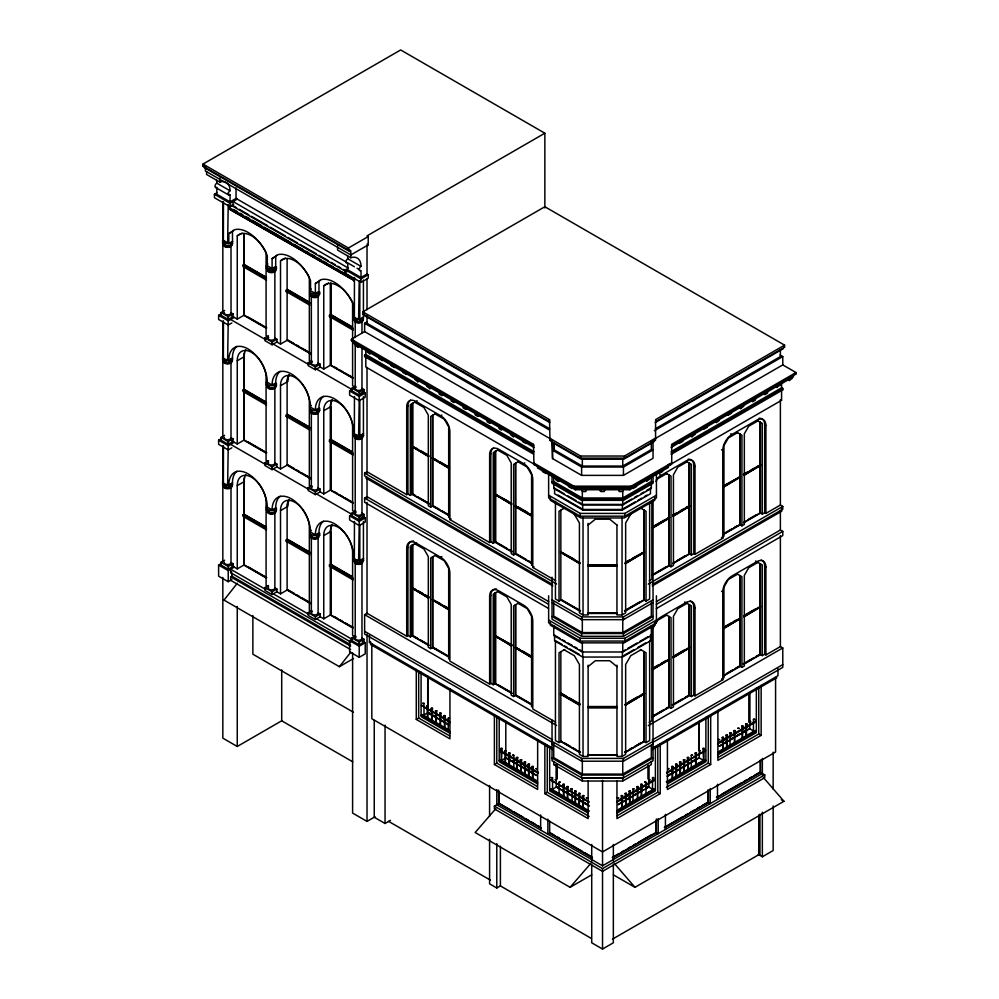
<?xml version="1.0" encoding="UTF-8"?>
<svg xmlns="http://www.w3.org/2000/svg" width="999" height="999" viewBox="0 0 999 999"><rect width="100%" height="100%" fill="white"/><g stroke="black" fill="none" stroke-linecap="round" stroke-linejoin="round"><path stroke-width="1.5" d="M666.82 773.189L705.494 750.511L666.608 772.464M223.464 201.86L223.389 240.734A4.246 2.448 0 0 0 227.635 243.182L228.197 204.595M233.404 230.319L232.442 231.518L232.555 243.569L231.743 243.444A4.246 2.448 0 0 1 230.644 244.543M231.805 243.144L231.743 245.529A4.246 2.448 0 0 1 226.536 247.265A4.246 2.448 0 0 1 223.526 244.256M231.805 359.69L231.743 362.075A4.246 2.448 0 0 1 226.011 363.711A4.246 2.448 0 0 1 223.951 360.214M267.894 263.973A5.095 2.947 0 0 0 268.943 268.606A5.095 2.947 0 0 0 276.423 266.808L276.423 268.893L275.599 268.768A4.246 2.448 0 0 1 274.5 269.867M275.674 268.456L275.599 270.854A4.246 2.448 0 0 1 269.867 272.477A4.246 2.448 0 0 1 267.819 268.993M231.805 484.565L231.743 486.95A4.246 2.448 0 0 1 226.011 488.586A4.246 2.448 0 0 1 223.951 485.089M267.083 381.131A5.095 2.947 0 0 0 269.543 385.327A5.095 2.947 0 0 0 276.423 383.366L276.423 385.452L275.599 385.314A4.246 2.448 0 0 1 274.5 386.413M275.674 385.015L275.599 387.4A4.246 2.448 0 0 1 270.392 389.135A4.246 2.448 0 0 1 267.395 386.126M267.083 506.006A5.095 2.947 0 0 0 269.543 510.202A5.095 2.947 0 0 0 276.423 508.241L276.423 510.327L275.599 510.189A4.246 2.448 0 0 1 274.5 511.288M275.674 509.89L275.599 512.275A4.246 2.448 0 0 1 270.392 514.01A4.246 2.448 0 0 1 267.395 511.001M354.195 314.872A5.095 2.947 0 0 0 356.655 319.068A5.095 2.947 0 0 0 363.536 317.108L362.712 321.141A4.246 2.448 0 0 1 356.98 322.777A4.246 2.448 0 0 1 354.932 319.28M423.988 703.371L422.714 703.371L423.988 703.371L423.988 715.858L422.714 715.858L423.988 715.858M426.985 705.931L428.246 705.831L427.609 718.693L426.973 705.831L428.246 705.831M426.985 718.418L428.246 718.318M431.243 708.391L432.492 708.291L431.855 721.141L431.218 708.291L432.492 708.291M431.243 720.878L432.492 720.779M435.477 710.751L436.75 710.751L436.113 723.601L435.477 710.751L436.75 710.751M435.477 723.239L436.75 723.239M439.735 713.199L441.009 713.199L440.372 726.061L439.735 713.199L441.009 713.199M439.735 725.686L441.009 725.686M443.993 715.659L445.267 715.659L444.63 728.521L443.993 715.659L445.267 715.659M443.993 728.146L445.267 728.146M448.239 718.119L449.525 718.119L448.264 718.219L448.239 730.606L449.5 730.506M448.239 730.606L449.051 730.257M500.811 748.463L502.085 748.463L501.448 761.325L500.811 748.463L502.085 748.463M504.72 750.724L505.993 750.724L505.357 763.586L504.72 750.724L505.993 750.724M504.72 763.211L505.993 763.211M508.628 752.984L509.902 752.984L509.265 765.833L508.628 752.984L509.902 752.984M508.628 765.471L509.902 765.471M513.811 755.232L512.537 755.232L513.811 755.232L513.811 767.719L512.537 767.719L513.811 767.719M516.458 757.579L517.707 757.492L517.07 770.341L516.433 757.492L517.707 757.492M516.458 770.067L517.707 769.979M520.342 759.74L521.615 759.74L520.979 772.602L520.342 759.74L521.615 759.74M520.342 772.227L521.615 772.227M524.263 762.087L525.524 762L524.887 774.849L524.25 762L525.524 762M524.263 774.575L525.524 774.487M528.146 764.247L529.433 764.247L528.783 777.11L528.146 764.247L529.433 764.247M528.146 776.735L529.433 776.735M532.08 766.608L533.329 766.508L532.692 779.357L532.055 766.508L533.329 766.508M532.08 779.095L533.329 778.995M552.534 777.697L551.286 777.609L552.534 777.697L552.559 790.097L551.311 790.184L552.559 790.097M559.09 782.117L560.364 782.117L559.115 782.217L559.09 794.605L560.364 794.605L559.09 794.605M562.999 784.365L564.273 784.365L563.636 797.227L562.999 784.365L564.273 784.365M562.999 796.852L564.273 796.852M566.908 786.625L568.181 786.625L567.544 799.475L566.908 786.625L568.181 786.625M566.908 799.113L568.181 799.113M572.065 788.973L570.804 788.885L572.065 788.973L572.09 801.373L570.829 801.46L572.09 801.373M574.712 791.133L575.986 791.133L575.349 803.995L574.712 791.133L575.986 791.133M578.646 793.481L579.895 793.393L579.258 806.243L578.621 793.393L579.895 793.393M578.646 805.968L579.895 805.881M582.529 795.641L583.803 795.641L583.166 808.503L582.529 795.641L583.803 795.641M582.529 808.129L583.803 808.129M621.278 795.641L622.552 795.641L621.915 808.503L621.278 795.641L622.552 795.641M621.278 808.129L622.552 808.129M625.199 793.481L626.46 793.393L625.824 806.243L625.187 793.393L626.46 793.393M625.199 805.968L626.46 805.881M629.083 791.133L630.357 791.133L629.72 803.995L629.083 791.133L630.357 791.133M629.083 803.621L630.357 803.621M632.991 788.885L634.265 788.885L633.016 788.973L632.991 801.373L634.265 801.373L632.991 801.373M636.9 786.625L638.174 786.625L637.537 799.475L636.9 786.625L638.174 786.625M636.9 799.113L638.174 799.113M640.809 784.365L642.082 784.365L641.445 797.227L640.809 784.365L642.082 784.365M645.966 782.217L644.705 782.117L645.966 782.217L645.978 794.605L644.892 794.342M652.522 777.609L653.796 777.609L652.534 777.697L652.522 790.097L653.796 790.097L652.522 790.097M671.74 766.508L673.014 766.508L672.377 779.357L671.74 766.508L673.014 766.508M675.649 764.247L676.922 764.247L676.286 777.11L675.649 764.247L676.922 764.247M679.582 762.087L680.831 762L680.194 774.849L679.557 762L680.831 762M679.582 774.575L680.831 774.487M683.466 759.74L684.74 759.74L684.103 772.602L683.466 759.74L684.74 759.74M683.466 772.227L684.74 772.227M687.387 757.579L688.636 757.492L687.999 770.341L687.362 757.492L688.636 757.492M687.387 770.067L688.636 769.979M691.271 755.232L692.544 755.232L691.271 755.232L691.271 767.719L692.544 767.719L691.296 767.632M695.192 753.071L696.453 752.984L695.816 765.833L695.179 752.984L696.453 752.984M695.192 765.559L696.453 765.471M702.984 748.463L704.258 748.463L703.621 761.325L702.984 748.463L704.258 748.463M702.984 760.951L704.258 760.951M722.24 737.462L723.488 737.374L722.851 750.224L722.215 737.374L723.488 737.374M722.24 749.949L723.488 749.862M726.123 735.114L727.397 735.114L726.76 747.976L726.123 735.114L727.397 735.114M726.123 747.602L727.397 747.602M730.019 732.854L731.293 732.854L730.019 732.854L730.019 745.354L731.293 745.354L730.019 745.354M733.953 730.706L735.202 730.606L734.565 743.456L733.928 730.606L735.202 730.606M733.953 743.194L735.202 743.094M741.758 726.186L743.019 726.098L742.369 738.948L741.733 726.098L743.019 726.098M741.758 738.673L743.019 738.586M745.641 723.838L746.915 723.838L746.278 736.7L745.641 723.838L746.915 723.838M745.641 736.325L746.915 736.325M753.458 719.33L754.732 719.33L753.458 719.33L753.458 731.817L754.732 731.817L753.471 731.73M705.069 750.274L705.494 751.011M755.531 721.128L755.956 721.865L755.531 721.128L718.406 742.569M630.744 514.173L625.649 523.001L625.649 612.849L622.052 614.934L616.945 614.934L616.945 524.9M655.981 481.431L657.442 478.896L666.633 473.588M588.873 802.185L550.049 779.657L588.935 801.61L588.511 802.347M237.312 583.229L224.026 600.099L339.385 666.695L353.546 658.516M339.385 666.695L350.774 652.235M232.442 241.421L228.833 243.506L228.833 233.591L234.827 229.645A32.293 18.644 60 0 1 266.333 253.496L267.295 255.794L267.295 265.709L272.09 268.481L275.699 266.396L275.699 256.493L276.661 255.294M272.09 268.481L272.09 258.566L278.084 254.62A32.293 18.644 60 0 1 309.59 278.471L310.552 280.769L310.552 290.684L315.359 293.456L318.956 291.371L318.956 281.468L319.917 280.269M315.359 293.456L315.359 283.541L321.353 279.595A32.293 18.644 60 0 1 352.847 303.446L353.808 305.744L353.808 315.659M495.816 808.666L475.162 832.504L570.092 887.312L591.72 874.824M570.092 887.312L590.746 863.461M654.595 779.407L655.019 780.144L654.657 779.382L617.469 800.836M667.032 773.201L666.907 772.552M588.124 525.074L595.329 519.193L609.74 519.193L616.945 525.074M588.124 666.608L595.329 660.726L609.74 660.726L616.945 666.608M347.802 268.481L345.392 269.867L345.392 273.339L361.014 282.355L368.219 278.197L368.219 274.725L367.02 274.026L361.014 277.497L361.014 270.567A2.547 1.474 -60 0 1 359.215 269.518A2.547 1.474 -60 0 1 361.014 266.396A18.244 10.527 -60 0 0 350.799 257.73L350.799 250.786L349.6 251.486L349.6 249.4L348.401 250.1L202.997 166.146L202.997 164.073L400.661 49.95L544.855 133.204L544.855 207.942M202.997 166.146L204.208 165.459L204.208 167.545L349.6 251.486M233.641 204.658L230.045 206.731L214.423 197.715L214.423 194.243L216.82 192.857M216.496 179.995A18.244 10.527 -60 0 1 216.82 183.154A2.547 1.474 -60 0 0 215.022 186.276A2.547 1.474 -60 0 0 216.82 187.312L216.82 194.243L230.045 201.885L236.051 198.414L345.891 261.838M214.423 194.243L230.045 203.272L237.25 199.101M228.833 208.816L354.408 280.619L228.833 208.816L228.833 207.43L354.408 279.233L342.307 272.252M228.833 233.591L232.442 231.518M231.843 316.009L237.25 319.131L237.25 235.876L242.058 233.104M266.546 280.195L242.957 266.571L242.957 265.185L244.156 264.498L266.446 277.36M272.09 258.566L275.699 256.493M276.573 341.833L280.507 344.106L280.507 260.851L285.314 258.079M224.35 312.375A3.397 1.961 0 0 0 227.198 314.822A3.397 1.961 0 0 0 231.031 312.887L233.042 313.923L233.042 316.695L228.234 319.468L221.029 315.309L221.029 312.537L224.638 310.452M231.843 322.939L228.234 325.025L218.619 319.468L218.619 315.309L221.029 313.923M544.855 133.204L367.02 235.876L368.219 236.563L368.219 244.892L350.799 254.957L205.407 171.004L205.407 166.845M221.029 312.537L228.234 316.695L233.042 313.923M202.997 164.073L348.401 248.014L368.219 236.563M223.464 320.991L223.389 357.28A4.246 2.448 0 0 0 227.635 359.727L228.234 320.854L234.241 317.395M309.815 305.17L286.214 291.546L286.214 290.16L287.412 289.46L309.702 302.335M237.25 319.131L244.455 314.96M286.214 291.546L287.412 290.859M315.359 283.541L318.956 281.468M319.83 366.808L323.763 369.068L323.763 285.826L328.571 283.054M345.392 269.867L361.014 278.883L368.219 274.725M274.862 271.628L274.862 338.062L276.898 339.248L276.898 342.02L272.09 344.792L264.885 340.634L264.885 337.862L268.494 335.776M231.843 440.884L237.25 444.006L237.25 360.751L244.455 356.593M264.885 337.862L272.09 342.02L276.898 339.248M353.072 330.145L329.47 316.521L329.47 315.135L330.669 314.435L351.648 326.548M280.507 344.106L287.712 339.935L294.268 343.718M329.47 316.521L330.669 315.834M362.812 311.838L549.512 419.63L549.512 421.703L362.812 313.923L362.812 311.838L544.855 206.743L784.577 345.142L784.577 347.215L655.581 421.69M362.812 313.923L364.023 313.224L364.023 315.309L549.85 422.602M266.546 405.07L242.957 391.446L242.957 390.06L244.156 389.373L266.446 402.235M550.686 439.036L364.623 331.606L364.623 323.289L367.307 321.728M318.119 296.603L318.119 363.037L320.155 364.223L320.155 366.995L315.359 369.767L308.142 365.609L308.142 362.824L311.75 360.751M236.938 346.303A27.185 15.697 60 0 0 232.442 357.979L228.833 360.052A27.185 15.697 60 0 1 248.064 348.951A27.185 15.697 60 0 1 267.295 382.255L272.09 385.027L275.699 382.954A27.185 15.697 60 0 1 280.207 371.278M533.816 445.941L351.398 340.634L351.398 339.248L364.623 331.606M351.398 340.634L352.597 339.935M276.573 466.708L280.507 468.981L280.507 385.726L287.712 381.568A20.392 11.776 60 0 1 289.073 375.299M308.142 362.824L315.359 366.995L320.155 364.223M355.007 342.707L355.607 345.829L358.004 347.215L360.414 345.829M323.763 369.068L330.969 364.91L330.969 283.204M224.35 437.25A3.397 1.961 0 0 0 227.198 439.697A3.397 1.961 0 0 0 231.031 437.762L233.042 438.798L233.042 441.57L228.234 444.343L221.029 440.184L221.029 437.412L224.638 435.327M533.591 454.145L364.623 356.581L364.623 355.194L365.821 354.508L533.941 451.573M231.843 447.814L228.234 449.9L218.619 444.343L218.619 440.184L221.029 438.798M364.623 356.581L365.821 355.894L365.821 366.995L536.638 465.609M221.029 437.412L228.234 441.57L233.042 438.798M223.464 445.866L223.389 482.155A4.246 2.448 0 0 0 227.635 484.602L228.234 445.729L234.241 442.27M309.815 430.045L286.214 416.421L286.214 415.035L287.412 414.348L309.702 427.21M237.25 444.006L244.455 439.835M286.214 416.421L287.412 415.734M361.975 348.189L361.975 388.361L364.023 389.535L364.023 392.32L359.215 395.092L351.998 390.921L351.998 388.149L355.607 386.076M272.09 385.027A27.185 15.697 60 0 1 291.321 373.926A27.185 15.697 60 0 1 310.552 407.23L315.359 410.002L318.956 407.929A27.185 15.697 60 0 1 323.464 396.253M362.812 391.62L365.222 393.007L365.222 397.165L359.215 400.636L349.6 395.092L349.6 390.921L351.998 389.535M323.763 493.956L323.763 410.701L330.969 406.543L330.969 489.785L323.763 493.956L319.83 491.683M351.998 388.149L359.215 392.32L364.023 389.535M359.815 394.043L363.424 391.97M349.6 390.921L359.215 396.478L365.222 393.007M275.674 387.088L274.862 386.625L274.862 462.937L276.898 464.123L276.898 466.895L272.09 469.667L264.885 465.509L264.885 462.737L268.494 460.651M231.843 565.759L237.25 568.881L237.25 485.626L244.455 481.468M414.822 379.32L417.819 381.755L420.229 380.369M264.885 462.737L272.09 466.895L276.898 464.123M353.072 455.02L329.47 441.396L329.47 440.01L330.669 439.323L351.648 451.423M280.507 468.981L287.712 464.81L294.268 468.593M329.47 441.396L330.669 440.709M426.785 386.226L429.782 388.661L432.192 387.275M415.297 495.454L412.724 493.981L410.327 495.367L407.929 493.981L406.718 494.667L406.718 406.78L407.929 406.081A13.012 7.505 60 0 1 410.614 400.124M406.718 406.78A13.012 7.505 60 0 1 415.921 401.473L417.12 400.774M438.736 391.059L439.348 394.18L441.745 395.567L444.143 394.18M266.546 529.945L242.957 516.321L242.957 514.935L244.156 514.248L266.446 527.11M450.699 397.964L451.311 401.086L453.708 402.472L456.106 401.086M435.801 413.524L430.706 416.458L430.706 507.13L433.116 505.744L439.535 509.453M318.119 413.161L318.119 487.912L320.155 489.098L320.155 491.87L315.359 494.642L308.142 490.484L308.142 487.712L311.75 485.626M236.938 471.178A27.185 15.697 60 0 0 232.442 482.854L228.833 484.927A27.185 15.697 60 0 1 248.064 473.826A27.185 15.697 60 0 1 267.295 507.13L272.09 509.902L275.699 507.829A27.185 15.697 60 0 1 280.207 496.153M415.921 401.473L440.684 415.771L441.895 415.072M276.573 591.583L280.507 593.856L280.507 510.601L287.712 506.443A20.392 11.776 60 0 1 289.073 500.174M308.142 487.712L315.359 491.87L320.155 489.098M462.662 404.87L463.261 407.992L465.671 409.378L468.069 407.992M552.522 584.39L364.623 475.911L364.623 473.139L367.02 471.753L406.718 494.667M428.521 456.618L411.825 446.278L417.57 448.901M224.35 562.125A3.397 1.961 0 0 0 227.198 564.572A3.397 1.961 0 0 0 231.031 562.637L233.042 563.673L233.042 566.445L228.234 569.218L221.029 565.059L221.029 562.287L224.638 560.202M231.843 579.632L228.234 581.705L218.619 576.161L218.619 565.059L221.029 563.673M474.625 411.775L475.224 414.897L477.634 416.283L480.032 414.897M221.029 562.287L228.234 566.445L233.042 563.673M218.619 565.059L228.234 570.616L234.241 567.145M309.815 554.92L286.214 541.296L286.214 539.91L287.412 539.223L309.702 552.085M265.697 589.46L230.644 569.218L230.644 572.689L231.843 572.002M237.25 568.881L244.455 564.71M486.588 418.681L487.187 421.803L489.597 423.189L491.995 421.803M286.214 541.296L287.412 540.609M448.901 468.381L432.205 458.042L436.663 459.927M548.463 608.416L364.623 502.272L364.623 498.114L367.02 496.728L548.701 601.623M350.649 649.612L230.644 580.319L230.644 576.86L231.843 576.161L350.512 644.667M361.975 438.486L361.975 513.236L364.023 514.41L364.023 517.195L359.215 519.967L351.998 515.809L351.998 513.024L355.607 510.951M272.09 509.902A27.185 15.697 60 0 1 291.321 498.801A27.185 15.697 60 0 1 310.552 532.105L315.359 534.877L318.956 532.804A27.185 15.697 60 0 1 323.464 521.128M362.812 516.495L365.222 517.882L365.222 522.052L359.215 525.511L349.6 519.967L349.6 515.809L351.998 514.41M323.763 618.831L323.763 535.576L330.969 531.418L330.969 614.66L323.763 618.831L319.83 616.558M351.998 513.024L359.215 517.195L364.023 514.41M359.815 518.931L363.424 516.845M349.6 515.809L359.215 521.353L365.222 517.882M507.192 548.513L495.641 541.845L493.244 543.231L490.834 541.845L489.635 542.544L489.635 454.645L490.834 453.958A13.012 7.505 60 0 1 493.531 448.002M275.674 511.975L274.862 511.5L274.862 587.812L276.898 588.998L276.898 591.77L272.09 594.542L264.885 590.384L264.885 587.612L268.494 585.526M264.885 587.612L272.09 591.77L276.898 588.998M353.072 579.895L329.47 566.271L329.47 564.885L330.669 564.198L351.648 576.298M280.507 593.856L287.712 589.685L294.268 593.468M329.47 566.271L330.669 565.584M518.718 461.388L513.623 464.335L513.623 554.994L516.021 553.608L526.298 559.54M489.635 454.645A13.012 7.505 60 0 1 498.826 449.338L523.601 463.636L524.8 462.937M440.684 415.771A13.012 7.505 60 0 1 449.887 431.693L449.887 519.592L451.086 518.893M511.438 504.483L494.742 494.143L508.179 501.211M417.869 638.473L412.724 635.501L410.327 636.887L407.929 635.501L406.718 636.201L406.718 548.301L407.929 547.614A13.012 7.505 60 0 1 413.598 541.071M416.521 542.644L410.327 546.228L410.327 636.887M318.119 538.036L318.119 612.787L320.155 613.973L320.155 616.745L315.359 619.517L308.142 615.359L308.142 612.587L311.75 610.501M784.577 345.142L655.581 419.617L655.581 440.172L624.512 458.116L580.569 458.116L549.999 440.472L549.512 419.63M308.142 612.587L315.359 616.745L320.155 613.973M655.232 422.589L783.378 348.614M531.818 516.246L515.122 506.605L515.721 505.569M555.419 476.885L556.018 480.007L558.416 481.406L560.826 480.007M435.801 555.044L430.706 557.991L430.706 648.651L433.116 647.265M655.369 428.758L780.381 356.581L780.381 349.65M654.382 430.706L782.779 356.581L782.779 364.91L654.382 439.036M406.718 548.301A13.012 7.505 60 0 1 415.921 542.994L440.684 557.292L441.895 556.605M549.999 440.472L549.999 438.386L580.569 456.031L624.512 456.031L655.581 438.086M552.747 742.694L364.623 634.09L364.623 614.66L367.02 613.274L406.718 636.201M428.521 598.139L411.825 587.812L414.997 588.948M554.033 442.619L554.22 449.837L582.33 466.058L622.752 466.058L651.336 449.562L651.336 441.858M552.31 441.595L552.534 450.249L581.618 467.045L623.451 467.045L653.034 449.962M671.365 445.879L796.003 373.926L796.003 372.54L671.728 444.293L671.728 464.148L630.494 487.962L574.587 487.962L533.966 464.51L533.466 444.355L351.398 339.248M564.672 507.979L559.04 511.226L559.04 601.086L561.45 599.7L580.556 610.726M671.028 447.465L793.593 376.71M552.122 442.707L552.534 458.578L581.618 475.374L623.451 475.374L653.034 458.291L653.034 440.734M679.295 443.394L682.904 441.308M691.458 436.363L692.057 436.713L689.66 435.327M695.067 434.278L692.057 436.713M703.621 429.345L707.23 427.26M719.392 420.242L716.395 422.664L715.796 420.242M727.959 415.297L731.568 413.211M740.122 408.266L740.721 408.616L738.323 407.23M743.731 406.193L740.721 408.616M752.284 401.248L752.896 401.598L750.486 400.199M764.46 394.218L765.059 394.568L762.649 393.181M776.623 387.2L780.231 385.114M792.394 378.097L789.385 380.519L786.388 378.783M752.896 401.598L755.294 400.199L755.893 397.078M765.059 394.568L767.457 393.181L768.056 390.06M671.191 451.536L781.58 387.799L782.779 388.499L782.779 389.885L671.141 454.345M671.141 452.959L782.779 388.499M361.975 563.361L361.975 638.111L364.023 639.285L364.023 642.07L359.215 644.842L351.998 640.684L351.998 637.899L355.607 635.826M362.812 641.37L365.222 642.757L365.222 653.858L359.215 657.33L349.6 651.773L349.6 640.684L351.998 639.285L315.597 618.269M448.901 609.902L432.205 599.575L440.509 603.671M351.998 637.899L359.215 642.07L364.023 639.285M533.966 464.51L533.966 463.111L573.876 486.163L631.193 486.163L671.728 462.762M668.506 465.571L781.58 400.287L781.58 390.584M537.337 467.844L575.287 489.747L629.795 489.747L668.331 467.495L668.331 464.423M349.6 640.684L359.215 646.228L365.222 642.757M633.066 488.548L636.675 486.476M649.662 478.971L646.653 481.406L646.053 478.971M659.04 473.551L662.649 471.478M369.43 635.476L369.43 642.407L370.629 641.72L370.629 644.492L552.647 749.587M656.455 479.508A13.012 7.505 -60 0 1 661.051 475.424L685.814 461.126A13.012 7.505 -60 0 1 695.017 466.446L695.017 554.333L693.818 553.633L691.408 555.032L689.01 553.633L689.01 462.974M695.017 554.333L722.752 538.324L722.752 450.424A13.012 7.505 -60 0 1 731.942 434.503L756.718 420.204A13.012 7.505 -60 0 1 765.908 425.512L765.908 513.399L764.71 512.712L762.299 514.098L759.902 512.712L759.902 422.04M553.733 475.249L553.733 481.468L582.33 497.977L622.752 497.977L651.336 481.468L651.336 475.249M370.629 644.492L371.828 643.806M687.025 461.825L677.821 467.132L673.438 474.737L673.438 565.409L671.028 566.795L668.631 565.409M737.537 432.654L728.333 437.962L723.95 445.579L723.95 536.238L721.54 537.624L722.752 538.324M757.916 420.891L748.726 426.198L744.33 433.803L744.33 524.475L741.92 525.861L739.522 524.475M552.035 481.88L581.618 498.963L623.451 498.963L653.034 481.88M552.035 475.724L552.035 483.266L581.618 500.349L623.451 500.349L653.034 483.266L653.034 474.338M578.658 502.11L582.679 504.42L622.402 504.42L631.768 499.013M634.44 497.477L637.112 495.929M641.121 493.618L643.806 492.07M646.478 490.521L649.15 488.986M553.733 482.867L553.733 488.411L582.33 504.92L622.752 504.92L651.336 488.411L651.336 482.867M635.189 501.898L622.052 509.478L583.029 509.478L558.066 495.067M637.812 500.387L641.758 498.101M644.38 496.59L647.015 495.067M554.595 487.637L554.595 493.756L582.679 509.977L622.402 509.977L650.486 493.756L650.486 487.637M548.638 495.179L580.219 513.411L624.862 513.411L656.43 495.179M523.601 463.636A13.012 7.505 60 0 1 532.792 479.57L532.792 567.457L534.003 566.77M579.657 563.723L560.551 551.997L573.888 559.015M548.638 472.44L548.638 497.952L580.219 516.183L624.862 516.183L656.43 497.952L656.43 473.688M495.641 592.707L495.641 683.366L493.244 684.752L490.834 683.366L489.635 684.065L489.635 596.166L490.834 595.479A13.012 7.505 60 0 1 496.515 588.948M498.339 591.146L493.244 594.093L493.244 684.752M222.827 577.472L222.827 738.149L237.25 746.478L281.706 720.803L352.797 761.85M518.718 602.909L513.623 605.856L513.623 696.528L516.021 695.142M653.521 526.261L663.786 520.329M666.358 518.843L669.53 517.707L652.834 528.046M672.614 515.234L676.473 513.011M680.319 510.789L682.891 509.303M685.451 507.817L688.024 506.343M724.412 485.327L740.421 476.773L723.726 487.112M743.506 474.3L747.364 472.077M751.211 469.855L753.783 468.369M756.355 466.895L760.801 465.01L744.105 475.349M652.534 527.172L669.23 517.532L669.23 475.087M672.914 515.409L689.61 505.769L689.61 463.324M723.426 486.238L740.122 476.61L740.122 434.153M743.805 474.475L760.501 464.835L760.501 422.39M652.834 527.347L669.53 517.707M673.214 515.584L689.909 505.944L673.214 516.271M723.726 486.413L740.421 476.773M744.105 474.65L760.801 465.01M652.534 527.872L669.23 518.231L669.23 565.746L652.534 575.387M672.914 516.096L689.61 506.468L689.61 553.983L672.914 563.623M723.426 486.938L740.122 477.297L740.122 524.825L723.426 534.453M743.805 475.174L760.501 465.534L760.501 513.049L743.805 522.689M511.438 646.003L494.742 635.676L512.037 644.967M626.098 561.95L629.919 559.74M632.467 558.279L644.53 551.997L625.424 563.723M625.124 562.862L644.23 551.835L644.23 510.189M625.424 563.036L644.53 551.997M625.124 563.548L644.23 552.522L644.23 600.049L625.124 611.076M531.818 657.767L515.122 647.439L519.58 649.313M653.221 574.3L666.058 566.883M677.447 560.314L685.152 555.856M724.113 533.366L731.817 528.921M734.39 527.435L736.95 525.961M748.351 519.38L756.056 514.935M652.235 575.212L668.93 565.584L668.93 474.912M672.614 563.448L689.31 553.808L689.31 463.149M724.412 533.541L739.822 524.65L739.822 433.978M743.506 522.514L760.202 512.887L760.202 422.215M649.188 580.794L651.847 579.258L651.847 500.611M765.908 513.399L780.381 505.044L782.779 506.431L782.779 509.215L652.31 584.54M648.276 584.09L782.779 506.431M416.283 669.467L416.283 719.417L418.693 718.031L449.65 735.901M423.501 715.259L427.097 713.174M652.347 585.901L781.58 511.288L781.58 508.516M624.525 610.726L639.81 601.91M624.825 610.901L643.93 599.875L643.93 510.014M643.631 599.7L646.028 601.086L649.637 599L649.637 502.859M564.672 649.512L559.04 652.759L559.04 742.607L561.45 741.221M552.035 599.812L581.618 616.895L623.451 616.895L653.034 599.812M552.035 602.597L581.618 619.667L623.451 619.667L653.034 602.597M656.43 601.585L780.381 530.019L782.779 531.406L782.779 535.576L656.343 608.578M656.343 604.407L782.779 531.406M553.733 602.185L553.733 616.058L582.33 632.567L622.752 632.567L651.336 616.058L651.336 602.185M552.035 616.47L581.618 633.541L623.451 633.541L653.034 616.47M552.035 577.172L552.035 619.243L581.618 636.326L623.451 636.326L653.034 619.243L653.059 500.337M689.01 604.495L689.01 695.167L691.408 696.553L693.818 695.167L695.017 695.853L695.017 607.966A13.012 7.505 -60 0 0 685.814 602.659L661.051 616.957A13.012 7.505 -60 0 0 656.455 621.028M759.902 563.561L759.902 654.233L762.299 655.619L764.71 654.233L765.908 654.932L765.908 567.032A13.012 7.505 -60 0 0 756.718 561.725L731.942 576.023A13.012 7.505 -60 0 0 722.752 591.957L722.752 679.844L695.017 695.853M548.638 620.054L580.219 638.286L624.862 638.286L656.43 620.054M666.633 615.109L657.442 620.429L653.059 628.034L653.034 760.763L622.752 778.258L582.33 778.258L552.035 760.763L552.035 720.204M687.025 603.346L677.821 608.653L673.438 616.258L673.438 706.93L671.028 708.316L668.631 706.93L666.058 708.416M737.537 574.188L728.333 579.495L723.95 587.1L723.95 677.772L721.54 679.158L722.752 679.844M757.916 562.412L748.726 567.732L744.33 575.337L744.33 665.996L741.92 667.382L739.522 665.996L735.664 668.219M548.638 595.791L548.638 622.827L580.219 641.058L624.862 641.058L656.43 622.827L656.43 595.791M625.074 649.949L622.402 651.498L622.402 657.055L582.679 657.055L554.595 640.834L554.595 634.715M627.747 648.413L637.112 643.006M639.785 641.458L647.814 636.825M553.733 625.774L553.733 635.489L582.33 651.985L622.752 651.985L651.336 635.489L651.336 625.774M633.865 649.737L622.052 656.555L622.052 756.455L616.945 756.455L616.945 665.134M637.812 647.452L645.691 642.906M622.402 657.055L650.486 640.834L650.486 634.715M579.657 705.257L560.551 694.218L561.151 693.181M640.933 649.812L630.744 655.694L625.649 664.522L625.649 754.382L622.052 756.455M352.597 652.797L352.597 813.074L367.02 821.403L375.112 816.732M654.807 667.045L658.653 664.822M661.226 663.336L665.072 661.113M673.9 656.018L684.165 650.087M725.699 626.111L730.831 623.151M733.403 621.665L735.976 620.179M744.792 615.084L755.069 609.153M652.534 668.693L669.23 659.065L669.23 616.608M672.914 656.93L689.61 647.29L689.61 604.845M723.426 627.772L740.122 618.131L740.122 575.674M743.805 615.996L760.501 606.368L760.501 563.911M374.238 720.416L374.238 817.244L385.052 823.488L390.459 820.366M652.834 668.868L669.53 659.24L652.834 669.567M673.214 657.105L689.909 647.464L673.214 657.804M723.726 627.946L740.421 618.306L723.726 628.633M744.105 616.171L760.801 606.543L744.105 616.87M652.534 669.392L669.23 659.752L669.23 707.28L652.534 716.92M672.914 657.629L689.61 647.989L689.61 695.516L672.914 705.144M723.426 628.458L740.122 618.831L740.122 666.345L723.426 675.986M743.805 616.695L760.501 607.055L760.501 654.582L743.805 664.223M494.393 714.56L494.393 764.51L496.79 763.124L537.35 786.538M501.598 760.351L505.207 758.266M628.646 702.01L637.562 696.865M641.383 694.655L644.53 693.531L625.424 705.257M625.124 704.382L644.23 693.356L644.23 651.723M625.424 704.557L644.53 693.531M625.124 705.082L644.23 694.043L644.23 741.57L625.124 752.597M759.952 772.14L764.759 774.924L764.759 777.697L602.534 871.353L494.393 808.915L494.393 806.143L499.2 803.358L511.163 810.264M653.221 715.821L663.486 709.902M672.315 704.807L682.592 698.875M685.152 697.389L687.724 695.903M726.685 673.413L733.104 669.705M743.206 663.873L753.483 657.941M756.056 656.455L758.616 654.969M652.235 716.745L668.93 707.105L668.93 616.433M672.614 704.969L688.024 696.078M724.412 675.074L739.822 666.171L739.822 575.511M743.506 664.048L758.915 655.144M649.188 722.314L651.847 720.779L651.847 632.891A13.012 7.505 -60 0 1 654.545 623.826M765.908 654.932L780.381 646.578L782.779 647.964L782.779 667.382L652.31 742.719M648.276 725.624L782.779 647.964M550.874 788.798L549.662 789.485L588.124 811.688L589.323 810.988L550.874 788.798L550.874 790.184M544.855 743.706L544.855 793.656L547.265 792.257L589.173 816.458M552.072 789.485L556.88 786.712L559.527 788.248M624.525 752.259L627.072 750.786M629.62 749.312L632.167 747.839M634.715 746.378L641.083 742.694M624.825 752.434L643.93 741.395L643.93 651.548M643.631 741.221L646.028 742.607L649.637 740.534L649.637 640.634M652.31 739.934L782.779 664.61M552.035 741.345L581.618 758.416L623.451 758.416L653.034 741.345M552.035 744.118L581.618 761.201L623.451 761.201L653.034 744.118M652.472 748.176L777.971 675.711L777.971 668.781M652.509 749.537L776.772 677.797M553.733 743.581L553.733 757.592L582.33 774.088L622.752 774.088L651.336 757.592L651.336 745.142M552.035 757.991L581.618 775.074L623.451 775.074L653.034 757.991M553.733 761.413L553.733 764.522L582.33 781.031L622.752 781.031L651.336 764.522L651.336 761.413M616.57 802.347L655.019 780.144M717.507 744.068L755.956 721.865M628.309 798.201L630.968 796.665M633.616 795.129L636.263 793.606M645.541 788.248L648.201 786.712L653.009 789.485M668.169 775.187L670.829 773.651M692.032 761.4L694.692 759.877M725.274 742.22L727.921 740.684M730.569 739.16L733.229 737.624M737.2 735.326L739.859 733.79M742.507 732.267L745.154 730.731M618.006 804.495L624.637 800.661M627.285 799.138L636.563 793.78M639.223 792.244L643.194 789.947M645.854 788.411L648.501 786.887M667.145 776.123L689.685 763.111M692.332 761.575L698.963 757.754M718.943 746.216L721.59 744.692M724.238 743.156L733.528 737.799M736.176 736.263L740.159 733.965M742.806 732.442L745.454 730.906M618.306 804.67L648.801 787.062L648.801 765.621M667.444 776.298L699.263 757.916L699.263 721.178M719.243 746.39L749.737 728.783L749.737 693.568M618.406 809.465L654.208 788.798L655.406 789.485L616.957 811.688M666.221 781.855L704.67 759.652L705.881 760.351L667.419 782.554M719.342 751.186L755.144 730.519L756.343 731.218L717.894 753.408M616.957 813.074L655.406 790.871L655.406 746.478M667.419 783.94L705.881 761.738L705.881 717.332M717.894 754.794L756.343 732.604L756.343 688.199M617.257 815.671L657.817 792.257L660.214 793.656L660.214 743.706M666.37 787.324L708.279 763.124L710.689 764.51L710.689 716.071M718.194 757.404L758.753 733.99L761.151 735.376L761.151 685.426M489.585 839.272L489.585 883.84L496.79 887.999L500.399 885.913L591.321 938.411M660.214 793.656L616.957 818.631L616.957 780.781M710.689 764.51L667.419 789.485L667.419 739.535M761.151 735.376L717.894 760.351L717.894 710.401M612.275 857.404L618.868 853.596M621.503 852.072L624.138 850.549M628.096 848.263L630.744 846.74M633.378 845.216L636.013 843.693M638.661 842.169L651.847 834.552M664.335 827.347L682.816 816.683M685.451 815.159L688.086 813.636M690.721 812.112L694.68 809.827M697.327 808.303L699.962 806.78M702.597 805.256L706.555 802.971M716.408 797.277L719.043 795.753M721.69 794.23L741.483 782.804M744.118 781.28L746.753 779.757M749.4 778.233L752.035 776.71M754.67 775.187L758.628 772.901M612.574 857.579L656.106 832.442L656.106 820.329M664.635 827.522L708.179 802.384L708.179 790.271M716.708 797.452L758.928 773.076M612.874 857.754L656.405 832.617L656.405 818.993M664.934 827.696L708.478 802.559L708.478 790.446M717.007 797.627L760.551 772.489L760.551 760.376M762.349 773.526L602.534 865.796L496.79 804.744L496.79 789.61M494.393 806.143L602.534 868.581L764.759 774.924M613.349 874.824L634.977 887.312L783.978 801.285L763.336 777.447M612.437 939.172L758.753 854.707L758.753 814.947M591.72 864.422L591.72 942.806L602.534 949.05L613.349 942.806L613.349 864.422M758.291 854.445L762.349 856.78L773.164 850.536L773.164 805.968M749.862 733.753L750.187 734.44L750.499 733.753M499.725 751.023L500.012 750.274L499.587 751.011L538.036 773.201M449.438 721.066L421.478 705.419L450.324 722.564M550.112 780.157L550.524 779.445M617.844 810.027L618.556 810.576L617.394 810.476M600.836 490.846L599.987 490.846L599.987 488.773M588.124 564.997L616.945 564.997M588.124 565.247L616.945 565.247M588.124 565.496L616.945 565.496M588.124 565.946L616.945 565.946M588.124 566.183L616.945 566.183M588.124 612.974L616.945 612.974M588.124 613.211L616.945 613.211M588.124 613.461L616.945 613.461M574.325 514.173L579.42 523.001L579.42 612.849L583.029 614.934L588.124 614.934L588.124 523.364M588.124 706.53L616.945 706.53M588.124 706.768L616.945 706.768M588.124 707.017L616.945 707.017M588.124 707.217L616.945 707.217M588.124 707.467L616.945 707.467M588.124 707.717L616.945 707.717M588.124 754.745L616.945 754.745M588.124 754.982L616.945 754.982M564.135 649.812L574.325 655.694L579.42 664.522L579.42 754.382L583.029 756.455L588.124 756.455L588.124 665.134M553.733 764.522L556.605 765.321M421.478 705.906L421.99 705.282M783.378 346.528L784.577 347.215M780.082 355.02L782.779 356.581M782.779 364.91L796.003 372.54M796.003 373.926L794.792 373.239L794.792 374.625L793.593 373.926M781.58 389.198L782.779 389.885M774.213 385.814L777.222 387.55M781.58 400.287L780.381 399.6L780.381 505.044M757.205 420.479L762.299 423.426L762.299 514.098M759.028 418.281A13.012 7.505 -60 0 1 764.71 424.812L765.908 425.512M736.825 432.255L741.92 435.189L741.92 525.861M730.744 433.803L731.942 434.503M367.02 244.193L368.219 244.892M721.54 449.737L722.752 450.424M225.087 181.905A18.244 10.527 -60 0 0 219.83 182.105L206.606 174.475L206.606 171.703M350.799 257.73L337.587 250.1L337.587 245.929M216.82 183.154L230.045 190.784A2.547 1.474 -60 0 0 228.234 193.906A2.547 1.474 -60 0 0 230.045 194.942L230.045 201.885M347.465 255.607A18.244 10.527 -60 0 1 347.802 258.766L361.014 266.396M781.58 511.288L780.381 510.601L780.381 530.019M227.397 193.419L230.045 194.942M354.408 266.745L347.802 262.924L347.802 269.867L361.014 277.497M357.055 268.269L359.69 269.792M215.547 187.437L228.759 195.067M686.313 461.413L691.408 464.36L691.408 555.032M688.136 459.215A13.012 7.505 -60 0 1 693.818 465.746L695.017 466.446M348.401 268.132L233.042 201.536L233.042 205.007M232.555 205.407L236.601 207.755M239.31 209.315L248.763 214.773M251.461 216.333L267.682 225.687M270.379 227.248L285.239 235.826M287.949 237.387L297.402 242.857M300.1 244.418L316.321 253.771M319.018 255.332L328.471 260.789M331.181 262.35L335.227 264.698M337.937 266.258L340.634 267.819M343.331 269.368L346.041 270.929M230.594 204.982L346.79 272.065M233.466 209.415L237.5 211.738M240.185 213.287L242.869 214.847M245.567 216.396L249.6 218.719M252.285 220.267L261.688 225.699M264.373 227.26L291.246 242.769M293.943 244.318L303.346 249.75M306.031 251.298L308.716 252.859M311.401 254.408L315.434 256.731M318.119 258.291L320.816 259.84M323.501 261.388L327.535 263.711M330.219 265.272L332.904 266.82M336.938 269.143L339.623 270.704M665.933 473.189L671.028 476.123L671.028 566.795M659.852 474.737L661.051 475.424M318.931 293.431L319.68 293.868L319.68 291.783A5.095 2.947 0 0 1 312.2 293.581A5.095 2.947 0 0 1 311.151 288.948M223.464 240.409L228.833 243.506M231.805 245.217L231.006 244.755L231.031 312.887M274.862 270.08L275.674 270.542M318.119 295.055L318.856 295.829A4.246 2.448 0 0 1 313.124 297.452A4.246 2.448 0 0 1 311.076 293.968M361.975 320.379L362.787 320.841M367.02 323.289L549.7 428.758M364.623 323.289L549.338 429.932M266.146 277.535L243.856 264.66L243.856 233.616M310.714 303.259L287.113 289.635L287.113 258.591M352.659 327.485L330.369 314.61L330.369 283.566M242.957 265.185L266.546 278.808M286.214 290.16L309.815 303.783M329.47 315.135L353.072 328.758M755.506 561.026L756.718 561.725M757.205 562.012L762.299 564.947L762.299 655.619M761.113 559.989A13.012 7.505 -60 0 1 764.71 566.346L765.908 567.032M292.357 294.056L294.98 295.567M298.913 297.839L305.469 301.623M332.992 317.52L330.369 315.996L330.369 365.259L352.659 378.122M346.104 325.087L348.726 326.598M640.409 507.979L646.028 511.226L646.028 601.086M534.153 447.527L353.808 343.406L353.808 340.634M366.97 351.698L369.967 354.133L370.579 351.698M378.933 358.604L382.53 360.689M390.896 365.509L394.493 367.595M402.859 372.415L406.456 374.5M418.419 381.406L417.819 381.755M430.382 388.311L429.782 388.661M442.345 395.217L441.745 395.567M454.308 402.122L453.708 402.472M466.271 409.028L465.671 409.378M478.234 415.934L477.634 416.283M510.514 434.577L513.523 437L514.123 434.577M522.477 441.483L526.086 443.556M364.623 355.194L533.591 452.759M736.825 573.776L741.92 576.723L741.92 667.382M542.432 471.478L546.028 473.551M559.015 481.056L558.416 481.406M568.406 486.476L572.002 488.548M435.102 413.923L444.293 419.23L448.688 426.848L448.688 517.507M518.006 461.8L527.21 467.107L531.593 474.712L531.593 565.372M555.931 488.986L563.948 493.618M567.969 495.929L575.986 500.561M248.389 317.232L266.745 327.822M296.89 345.229L299.513 346.753M302.135 348.264L310.002 352.797M334.902 367.182L337.525 368.693M340.147 370.204L342.769 371.728M345.392 373.239L353.259 377.772M266.446 327.997L244.156 315.135L244.156 233.441M287.412 340.11L309.702 352.972M352.959 377.947L330.669 365.085L330.669 283.391M266.146 328.172L243.856 315.309L243.856 266.059M310.714 353.908L287.113 340.284L287.113 291.034M721.54 591.258L722.752 591.957M268.706 337.287L266.084 335.776L266.084 252.522A25.487 14.723 60 0 0 237.25 235.876M355.307 387.287L352.597 385.726L352.597 302.472A25.487 14.723 60 0 0 348.626 295.704M228.197 318.069L265.809 339.772M272.515 343.656L308.778 364.585M316.833 369.243L351.76 389.398M218.619 315.309L228.234 320.854M684.615 601.96L685.814 602.659M686.313 602.946L691.408 605.881L691.408 696.553M690.209 600.923A13.012 7.505 -60 0 1 693.818 607.267L695.017 607.966M421.416 451.123L427.834 454.832M440.509 462.15L449.5 467.332M518.294 507.055L527.285 512.237M529.845 513.723L532.417 515.209M428.821 455.744L412.125 446.103L412.125 403.658M449.2 467.507L432.505 457.879L432.505 415.422M511.738 503.608L495.042 493.981L495.042 451.523M532.117 515.384L515.422 505.744L515.422 463.286M411.825 446.278L428.521 455.919M432.205 458.042L448.901 467.682M494.742 494.143L511.438 503.783M515.122 505.919L531.818 515.559M428.821 456.443L412.125 446.803L412.125 494.318L428.821 503.958M449.2 468.206L432.505 458.566L432.505 506.093L449.2 515.721M511.738 504.308L495.042 494.667L495.042 542.195L511.738 551.835M532.117 516.071L515.422 506.431L515.422 553.958L532.117 563.598M318.931 409.99L319.68 410.427L319.68 408.341A5.095 2.947 0 0 1 312.2 410.127A5.095 2.947 0 0 1 311.151 405.494M362.787 435.314L363.536 435.739L363.536 433.666A5.095 2.947 0 0 1 356.655 435.614A5.095 2.947 0 0 1 354.195 431.431M231.006 361.301L231.805 361.775M318.119 411.6L318.856 412.375A4.246 2.448 0 0 1 313.124 414.011A4.246 2.448 0 0 1 311.076 410.514M361.975 436.925L362.712 437.699A4.246 2.448 0 0 1 356.98 439.323A4.246 2.448 0 0 1 354.932 435.839M579.957 562.862L560.851 551.835L560.851 510.189M560.551 551.997L579.657 563.036M579.957 563.548L560.851 552.522L560.851 600.049L579.957 611.076M665.933 614.71L671.028 617.657L671.028 708.316M266.146 402.41L243.856 389.535L243.856 356.93A20.392 11.776 60 0 1 245.791 349.725M310.714 428.134L287.113 414.51L287.113 381.905A20.392 11.776 60 0 1 289.048 374.7M352.659 452.36L330.369 439.485L330.369 406.88A20.392 11.776 60 0 1 332.305 399.675M242.957 390.06L266.546 403.683M286.214 415.035L309.815 428.658M329.47 440.01L353.072 453.633M292.357 418.931L294.98 420.442M332.992 442.395L330.369 440.884L330.369 490.134L352.659 502.997M346.104 449.962L348.726 451.473M417.869 496.94L429.42 503.608M442.095 510.939L448.526 514.635M509.765 549.999L512.337 551.485M528.858 561.026L531.431 562.512M429.12 503.783L412.425 494.155L412.425 403.484M449.5 515.559L432.817 505.919L432.817 415.247M512.037 551.66L495.342 542.02L495.342 451.348M532.417 563.424L515.721 553.783L515.721 463.111M430.706 507.13L428.309 505.744L428.309 415.072L423.913 407.467L414.722 402.16L410.327 404.695L410.327 495.367M513.623 554.994L511.213 553.608L511.213 462.949L506.83 455.332L497.627 450.025L493.244 452.559L493.244 543.231M449.887 519.592L489.635 542.544M532.792 567.457L555.594 580.619M364.623 473.139L556.58 583.965M365.821 477.997L552.772 585.926M561.151 599.875L580.257 610.901M559.04 601.086L555.444 599L555.444 501.311M640.409 649.512L646.028 652.759L646.028 742.607M364.623 498.114L548.463 604.258M749.138 728.433L753.945 731.218M248.389 442.107L266.745 452.709M296.89 470.104L299.513 471.628M302.135 473.139L310.002 477.684M334.902 492.057L337.525 493.568M340.147 495.079L342.769 496.603M345.392 498.114L353.259 502.659M266.446 452.872L244.156 440.01L244.156 356.755A20.392 11.776 60 0 1 244.655 352.734M287.412 464.985L309.702 477.847M352.959 502.822L330.669 489.96L330.669 406.705A20.392 11.776 60 0 1 332.03 400.449M266.146 453.047L243.856 440.184L243.856 390.934M310.714 478.783L287.113 465.159L287.113 415.909M414.722 543.681L423.913 549L428.309 556.605L428.309 647.265L430.706 648.651M435.102 555.456L444.293 560.764L448.688 568.369L448.688 659.04M497.627 591.558L506.83 596.865L511.213 604.47L511.213 695.142L513.623 696.528M518.006 603.321L527.21 608.628L531.593 616.233L531.593 706.905M268.706 462.162L266.084 460.651L266.084 377.397A20.392 11.776 60 0 0 251.673 352.422A20.392 11.776 60 0 0 237.25 360.751M355.307 512.162L352.597 510.601L352.597 427.347A20.392 11.776 60 0 0 338.186 402.372A20.392 11.776 60 0 0 323.763 410.701M228.197 442.944L265.809 464.647M272.515 468.531L308.778 489.46M316.833 494.118L351.76 514.273M218.619 440.184L228.234 445.729M555.931 636.051L559.939 638.373M562.612 639.922L565.284 641.458M567.969 643.006L571.977 645.317M574.65 646.865L577.322 648.413M580.007 649.949L582.679 651.498L582.679 657.055M562.012 644.417L555.444 640.634L555.444 740.534L559.04 742.607M564.635 645.941L567.257 647.452M569.892 648.975L579.083 654.283M781.28 799.724L783.978 801.285M418.856 591.171L422.702 593.394M425.274 594.867L429.12 597.102M444.368 605.894L448.214 608.129M522.14 650.799L531.131 655.993M428.821 597.265L412.125 587.637L412.125 545.179M449.2 609.04L432.505 599.4L432.505 556.942M511.738 645.142L495.042 635.501L495.042 593.044M532.117 656.905L515.422 647.265L515.422 604.82M411.825 587.812L428.521 597.439M432.205 599.575L448.901 609.215M494.742 635.676L511.438 645.317M515.122 647.439L531.818 657.08M428.821 597.964L412.125 588.324L412.125 635.851L428.821 645.491M449.2 609.727L432.505 600.099L432.505 647.614L449.2 657.255M511.738 645.829L495.042 636.201L495.042 683.716L511.738 693.356M532.117 657.604L515.422 647.964L515.422 695.479L532.117 705.119M318.931 534.865L319.68 535.302L319.68 533.216A5.095 2.947 0 0 1 312.2 535.002A5.095 2.947 0 0 1 311.151 530.369M362.787 560.189L363.536 560.614L363.536 558.541A5.095 2.947 0 0 1 356.655 560.489A5.095 2.947 0 0 1 354.195 556.306M231.006 486.188L231.805 486.65M318.119 536.475L318.856 537.25A4.246 2.448 0 0 1 313.124 538.886A4.246 2.448 0 0 1 311.076 535.389M361.975 561.8L362.712 562.574A4.246 2.448 0 0 1 356.98 564.198A4.246 2.448 0 0 1 354.932 560.714M698.663 757.579L703.471 760.351M562.425 693.918L566.246 696.128M568.793 697.589L580.257 704.208M579.957 704.382L560.851 693.356L560.851 651.723M560.551 693.531L579.657 704.557M578.683 704.345L560.851 694.043L560.851 741.57L579.957 752.597M266.146 527.285L243.856 514.423L243.856 481.805A20.392 11.776 60 0 1 245.791 474.6M310.714 553.009L287.113 539.385L287.113 506.78A20.392 11.776 60 0 1 289.048 499.575M352.659 577.235L330.369 564.36L330.369 531.755A20.392 11.776 60 0 1 332.305 524.55M242.957 514.935L266.546 528.558M286.214 539.91L309.815 553.533M329.47 564.885L353.072 578.508M292.357 543.806L294.98 545.317M332.992 567.27L330.369 565.759L330.369 615.009L352.659 627.872M346.104 574.837L348.726 576.348M420.429 639.947L428.134 644.392M434.39 648.014L447.24 655.419M498.214 684.852L511.051 692.27M517.307 695.878L530.144 703.296M429.12 645.317L412.425 635.676L412.425 545.004M434.09 648.189L449.5 657.08M512.037 693.181L495.342 683.541L495.342 592.882M517.007 696.053L532.417 704.944M489.635 684.065L449.887 661.113L449.887 573.226A13.012 7.505 60 0 0 440.684 557.292M555.594 722.152L532.792 708.99L532.792 621.091A13.012 7.505 60 0 0 523.601 605.157L498.826 590.859A13.012 7.505 60 0 0 489.635 596.166M364.623 614.66L556.58 725.486M563.998 742.694L570.367 746.378M572.914 747.839L575.461 749.312M578.009 750.786L580.556 752.259M561.151 741.395L580.257 752.434M364.623 631.318L552.522 739.797M248.389 566.982L266.745 577.584M296.89 594.992L299.513 596.503M302.135 598.014L310.002 602.559M334.902 616.932L337.525 618.443M340.147 619.967L342.769 621.478M345.392 622.989L353.259 627.534M266.446 577.747L244.156 564.885L244.156 481.63A20.392 11.776 60 0 1 244.655 477.609M287.412 589.86L309.702 602.722M352.959 627.697L330.669 614.835L330.669 531.58A20.392 11.776 60 0 1 332.03 525.324M266.146 577.922L243.856 565.059L243.856 515.809M310.714 603.658L287.113 590.034L287.113 540.784M369.43 642.407L552.684 748.214M268.706 587.037L266.084 585.526L266.084 502.272A20.392 11.776 60 0 0 251.673 477.297A20.392 11.776 60 0 0 237.25 485.626M354.608 636.638L352.597 635.476L352.597 552.222A20.392 11.776 60 0 0 338.186 527.247A20.392 11.776 60 0 0 323.763 535.576M272.44 593.356L308.853 614.373M230.644 572.689L350.649 641.982M230.644 576.86L350.649 646.141M655.806 832.267L658.216 833.653L658.216 818.518M500.012 750.274L538.461 772.464M428.309 712.487L434.865 716.271M511.713 760.639L514.36 762.162M523.651 767.532L531.605 772.115M566.158 792.07L575.436 797.427M578.096 798.963L582.067 801.26M584.727 802.784L588.698 805.082M428.009 712.649L448.976 724.762M506.106 757.754L515.384 763.111M518.044 764.635L536.6 775.361M556.58 786.887L588.399 805.256M427.709 712.824L448.676 724.937M505.806 757.916L536.301 775.524M589.422 806.193L556.281 787.062L556.281 765.621M448.514 729.695L422.302 714.56L421.091 715.259L449.937 731.905M501.723 760.426L536.201 780.319M537.649 782.554L499.2 760.351L500.399 759.652L500.399 761.038M449.937 733.291L421.091 716.645L421.091 672.24M537.649 783.94L499.2 761.738L499.2 717.332M588.124 813.074L549.662 790.871L549.662 746.478M416.283 719.417L449.937 738.848L449.937 688.898M494.393 764.51L537.649 789.485L537.649 739.535M544.855 793.656L588.124 818.631L588.124 780.781M353.471 712.287L252.872 654.208L252.872 615.484M513.823 811.8L523.126 817.17M525.786 818.705L528.434 820.241M531.093 821.777L535.089 824.075M537.737 825.611L540.397 827.147M554.258 835.152L550.274 832.841L547.864 834.24L547.864 819.093M556.918 836.687L559.577 838.223M562.225 839.747L582.167 851.26M584.827 852.796L591.47 856.63M541.433 828.096L498.901 803.533L498.901 791.433M549.962 833.016L592.494 857.579M541.133 828.258L498.601 803.708L498.601 790.084M592.195 857.754L549.662 833.191L549.662 821.091M388.574 821.353L490.509 880.206M614.335 863.461L634.977 887.312M361.975 388.361L362.013 388.499A3.397 1.961 0 0 1 357.305 390.309A3.397 1.961 0 0 1 356.206 387.113M361.975 513.236L362.013 513.374A3.397 1.961 0 0 1 357.305 515.184A3.397 1.961 0 0 1 356.206 511.988M318.119 363.037L318.157 363.174A3.397 1.961 0 0 1 313.449 364.985A3.397 1.961 0 0 1 312.35 361.788M361.975 638.111L362.013 638.249A3.397 1.961 0 0 1 357.305 640.059A3.397 1.961 0 0 1 356.206 636.863M318.119 487.912L318.157 488.049A3.397 1.961 0 0 1 313.449 489.86A3.397 1.961 0 0 1 312.35 486.663M274.862 338.062L274.887 338.199A3.397 1.961 0 0 1 271.054 340.147A3.397 1.961 0 0 1 268.207 337.699M318.119 612.787L318.157 612.924A3.397 1.961 0 0 1 313.449 614.747A3.397 1.961 0 0 1 312.35 611.538M274.862 462.937L274.887 463.074A3.397 1.961 0 0 1 271.054 465.022A3.397 1.961 0 0 1 268.207 462.574M274.862 587.812L274.887 587.949A3.397 1.961 0 0 1 271.054 589.897A3.397 1.961 0 0 1 268.207 587.449M231.006 437.624L231.006 362.862M231.006 562.499L231.006 487.737M789.385 380.519L788.785 378.097M781.58 383.641L781.58 387.799M780.381 535.726L780.381 646.578M775.574 677.522L775.574 752.022L602.534 851.922L371.828 718.731L371.828 644.218M773.164 752.172L773.164 789.06M764.71 424.812L764.71 512.712M764.71 566.346L764.71 654.233M762.349 758.416L762.349 775.324M762.349 812.212L762.349 856.78M760.251 760.214L760.251 772.314M760.202 563.736L760.202 654.407M759.952 814.11L759.952 855.394M758.753 687.062L758.753 733.99M755.144 730.519L755.144 731.905M749.437 693.393L749.437 722.489M749.138 693.219L749.138 722.314M717.494 784.29L717.494 799.437M710.277 788.461L710.277 803.596L707.879 802.209L707.879 790.097M708.279 716.208L708.279 763.124M698.963 722.539L698.963 750.099M693.818 465.746L693.818 553.633M693.818 607.267L693.818 695.167M689.31 604.67L689.31 695.341M670.029 463.748L670.029 465.134M665.421 814.36L665.421 829.495M657.817 745.341L657.817 792.257M654.732 497.552L654.732 500.324L624.163 517.981L580.918 517.981L550.337 500.324L550.337 497.552M654.732 622.427L654.732 625.199L624.163 642.856L580.918 642.856L550.337 625.199L550.337 622.427M654.208 788.798L654.208 790.184M653.883 439.76L653.883 441.845L623.813 459.215L581.268 459.215L551.698 442.132L551.698 440.059M648.501 765.446L648.501 779.232M648.201 765.271L648.201 779.058M631.193 486.163L631.193 487.549L573.876 487.549L573.876 486.163M630.494 486.563L630.494 487.962M629.795 486.975L629.795 489.747M624.862 513.411L624.862 516.183M624.862 638.286L624.862 641.058M624.512 456.031L624.512 458.116M623.451 467.045L623.451 475.374M623.451 488.773L622.602 491.545L619.205 491.545L618.356 488.773M623.451 498.963L623.451 500.349M623.451 616.895L623.451 619.667M623.451 633.541L623.451 636.326M623.451 758.416L623.451 761.201M623.451 775.074L623.451 777.846L581.618 777.846L581.618 775.074M622.752 459.128L622.752 466.058M622.752 489.647L622.752 497.977M622.752 499.363L622.752 504.92M622.752 618.693L622.752 632.567M622.752 642.282L622.752 651.985M622.752 760.214L622.752 774.088M622.752 778.258L622.752 781.031M622.402 504.42L622.402 509.977M622.052 517.232L622.052 614.934M613.349 844.442L613.349 861.35M605.082 488.773L604.233 491.545L600.836 491.545L600.836 488.923M602.534 780.394L602.534 866.058M602.534 868.581L602.534 949.05M591.72 844.442L591.72 861.35M586.725 488.773L585.864 491.545L582.467 491.545L581.618 488.773M583.029 517.232L583.029 614.934M583.029 656.555L583.029 756.455M582.679 504.42L582.679 509.977M582.33 459.128L582.33 466.058M582.33 489.647L582.33 497.977M582.33 499.363L582.33 504.92M582.33 618.693L582.33 632.567M582.33 642.282L582.33 651.985M582.33 760.214L582.33 774.088M582.33 778.258L582.33 781.031M581.618 467.045L581.618 475.374M581.618 498.963L581.618 500.349M581.618 616.895L581.618 619.667M581.618 633.541L581.618 636.326M581.618 758.416L581.618 761.201M580.569 456.031L580.569 458.116M580.219 513.411L580.219 516.183M580.219 638.286L580.219 641.058M575.287 486.975L575.287 489.747M574.587 486.563L574.587 487.962M556.88 765.271L556.88 779.058M556.58 765.446L556.58 779.232M554.22 442.907L554.22 449.837M552.534 450.249L552.534 458.578M547.265 745.341L547.265 792.257M540.659 814.934L540.659 830.069M533.466 444.355L533.466 445.741M515.721 604.645L515.721 695.316M505.806 721.178L505.806 750.261M502.16 427.672L501.56 430.094L499.15 428.708L498.551 425.586M500.399 846.165L500.399 885.913M496.79 716.208L496.79 763.124M496.79 843.656L496.79 887.999M495.641 451.173L495.641 541.845M490.834 453.958L490.834 541.845M490.834 595.479L490.834 683.366M490.197 420.766L489.597 423.189M489.585 785.476L489.585 816.208M432.817 556.78L432.817 647.439M428.009 677.447L428.009 706.53M427.709 676.086L427.709 705.169M418.693 671.103L418.693 718.031M412.724 403.309L412.724 493.981M412.724 544.83L412.724 635.501M407.929 406.081L407.929 493.981M407.929 547.614L407.929 635.501M385.052 725.124L385.052 823.488M367.02 245.692L367.02 275.399M367.02 278.521L367.02 309.715M367.02 315.959L367.02 323.763M367.02 367.445L367.02 473.514M367.02 477.297L367.02 498.476M367.02 502.422L367.02 613.923M367.02 634.203L367.02 821.403M365.821 348.951L365.821 354.508M363.424 280.045L363.424 317.045L359.815 319.118L359.815 280.582M363.424 396.591L363.424 433.591L359.815 435.676L359.815 400.212M363.424 521.466L363.424 558.466L359.815 560.551L359.815 525.087M361.975 321.915L361.975 332.729M361.014 278.883L361.014 282.355M359.178 281.755L358.616 318.793A4.246 2.448 0 0 1 354.37 316.346L354.445 277.485M359.215 392.32L359.215 395.092M359.215 396.478L359.215 400.636M359.178 400.836L358.616 435.352A4.246 2.448 0 0 1 354.37 432.904L354.445 396.615M359.215 517.195L359.215 519.967M359.215 521.353L359.215 525.511M359.178 525.711L358.616 560.227A4.246 2.448 0 0 1 354.37 557.779L354.445 521.49M359.215 642.07L359.215 644.842M359.215 646.228L359.215 657.33M358.616 344.792L358.004 347.215M355.207 320.517L355.207 337.512M355.207 343.693L355.207 388.499M355.207 438.623L355.207 513.374M355.207 563.498L355.207 638.249M353.808 279.583L353.808 280.969M348.401 248.014L348.401 250.1M315.359 366.995L315.359 369.767M315.359 491.87L315.359 494.642M315.359 616.745L315.359 619.517M311.351 296.74L311.351 363.174M311.351 411.738L311.351 488.049M311.351 536.613L311.351 612.924M309.34 360.751L309.34 277.497A25.487 14.723 60 0 0 280.507 260.851M309.34 485.626L309.34 402.372A20.392 11.776 60 0 0 294.93 377.397A20.392 11.776 60 0 0 280.507 385.726M309.34 610.501L309.34 527.247A20.392 11.776 60 0 0 294.93 502.272A20.392 11.776 60 0 0 280.507 510.601M281.706 669.929L281.706 720.803M272.09 342.02L272.09 344.792M272.09 466.895L272.09 469.667M272.09 591.77L272.09 594.542M237.25 606.43L237.25 746.478M236.051 187.974L236.051 198.414M231.843 573.389L231.843 576.161M230.045 203.272L230.045 206.731M229.433 207.08L229.433 208.466M228.234 316.695L228.234 319.468M228.234 441.57L228.234 444.343M228.234 566.445L228.234 569.218M228.234 570.616L228.234 581.705M222.827 201.498L222.827 312.275M222.827 321.129L222.827 437.075M222.827 446.004L222.827 561.875M219.83 177.947L219.83 182.105M287.412 381.73A20.392 11.776 60 0 1 288.773 375.474M287.412 506.605A20.392 11.776 60 0 1 288.773 500.349M323.763 285.826A25.487 14.723 60 0 1 347.864 294.668M315.359 534.877A27.185 15.697 60 0 1 334.578 523.776A27.185 15.697 60 0 1 353.808 557.08M315.359 410.002A27.185 15.697 60 0 1 334.578 398.901A27.185 15.697 60 0 1 353.808 432.205M226.186 182.38A18.244 10.527 -60 0 1 230.045 190.784M347.327 263.124A2.547 1.474 -60 0 1 346.004 261.613A2.547 1.474 -60 0 1 347.802 258.766M230.919 245.404A3.397 1.961 0 0 1 228.521 246.79M227.635 246.853A3.397 1.961 0 0 1 225.237 246.278M232.555 241.496A5.095 2.947 0 0 1 225.687 243.444A5.095 2.947 0 0 1 223.227 239.261M232.555 243.569A5.095 2.947 0 0 1 225.687 245.529A5.095 2.947 0 0 1 223.227 241.346M225.512 244.93A4.246 2.448 0 0 1 223.951 244.043M361.551 438.049A3.397 1.961 0 0 1 360.314 438.761M356.918 438.761A3.397 1.961 0 0 1 355.669 438.049M363.536 435.739A5.095 2.947 0 0 1 356.655 437.699A5.095 2.947 0 0 1 354.195 433.504M360.739 437.1A4.246 2.448 0 0 1 356.493 437.1M317.694 296.166A3.397 1.961 0 0 1 316.446 296.89M313.049 296.89A3.397 1.961 0 0 1 311.813 296.166M319.68 293.868A5.095 2.947 0 0 1 312.799 295.829A5.095 2.947 0 0 1 310.339 291.633M316.87 295.229A4.246 2.448 0 0 1 312.625 295.229M361.9 321.016A3.397 1.961 0 0 1 361.014 321.903M360.314 322.215A3.397 1.961 0 0 1 356.918 322.215M356.206 321.903A3.397 1.961 0 0 1 355.332 321.016M363.536 319.193A5.095 2.947 0 0 1 356.655 321.154A5.095 2.947 0 0 1 354.195 316.958M362.712 319.068A4.246 2.448 0 0 1 362.287 319.655M361.613 320.167A4.246 2.448 0 0 1 359.715 320.804M357.517 320.804A4.246 2.448 0 0 1 355.607 320.167M354.932 319.655A4.246 2.448 0 0 1 354.508 319.068M274.438 271.191A3.397 1.961 0 0 1 273.189 271.915M269.093 271.603A3.397 1.961 0 0 1 268.556 271.191M268.207 270.717A3.397 1.961 0 0 1 268.207 269.705M276.423 268.893A5.095 2.947 0 0 1 269.543 270.854A5.095 2.947 0 0 1 267.083 266.658M273.614 270.254A4.246 2.448 0 0 1 269.368 270.254M268.494 269.867A4.246 2.448 0 0 1 267.819 269.355M274.775 387.275A3.397 1.961 0 0 1 274.438 387.749M273.901 388.149A3.397 1.961 0 0 1 272.377 388.661M271.491 388.723A3.397 1.961 0 0 1 269.093 388.149M268.207 387.275A3.397 1.961 0 0 1 268.207 386.263M276.423 385.452A5.095 2.947 0 0 1 269.543 387.4A5.095 2.947 0 0 1 267.083 383.216M269.368 386.813A4.246 2.448 0 0 1 267.819 385.914M317.158 413.124A3.397 1.961 0 0 1 314.747 413.698M313.873 413.636A3.397 1.961 0 0 1 311.476 412.25M319.68 410.427A5.095 2.947 0 0 1 312.799 412.375A5.095 2.947 0 0 1 310.339 408.191M318.431 410.889A4.246 2.448 0 0 1 316.87 411.788M311.75 411.388A4.246 2.448 0 0 1 310.652 410.289M230.919 361.95A3.397 1.961 0 0 1 230.045 362.837M229.333 363.149A3.397 1.961 0 0 1 225.936 363.149M225.237 362.837A3.397 1.961 0 0 1 224.35 361.95M223.227 355.806A5.095 2.947 0 0 0 225.687 360.002A5.095 2.947 0 0 0 232.555 358.042L232.555 360.127A5.095 2.947 0 0 1 225.687 362.088A5.095 2.947 0 0 1 223.227 357.892M231.743 360.002A4.246 2.448 0 0 1 231.318 360.589M230.644 361.101A4.246 2.448 0 0 1 228.734 361.738M226.536 361.738A4.246 2.448 0 0 1 224.638 361.101M223.951 360.589A4.246 2.448 0 0 1 223.526 360.002M230.919 486.825A3.397 1.961 0 0 1 230.045 487.712M229.333 488.024A3.397 1.961 0 0 1 225.936 488.024M225.237 487.712A3.397 1.961 0 0 1 224.35 486.825M223.227 480.681A5.095 2.947 0 0 0 225.687 484.877A5.095 2.947 0 0 0 232.555 482.917L232.555 485.002A5.095 2.947 0 0 1 225.687 486.963A5.095 2.947 0 0 1 223.227 482.767M231.743 484.877A4.246 2.448 0 0 1 231.318 485.464M230.644 485.976A4.246 2.448 0 0 1 228.734 486.613M226.536 486.613A4.246 2.448 0 0 1 224.638 485.976M223.951 485.464A4.246 2.448 0 0 1 223.526 484.877M361.551 562.924A3.397 1.961 0 0 1 360.314 563.636M356.918 563.636A3.397 1.961 0 0 1 355.669 562.924M363.536 560.614A5.095 2.947 0 0 1 356.655 562.574A5.095 2.947 0 0 1 354.195 558.379M360.739 561.975A4.246 2.448 0 0 1 356.493 561.975M317.158 537.999A3.397 1.961 0 0 1 314.747 538.573M313.873 538.511A3.397 1.961 0 0 1 311.476 537.125M319.68 535.302A5.095 2.947 0 0 1 312.799 537.25A5.095 2.947 0 0 1 310.339 533.066M318.431 535.764A4.246 2.448 0 0 1 316.87 536.663M311.75 536.263A4.246 2.448 0 0 1 310.652 535.164M274.775 512.15A3.397 1.961 0 0 1 274.438 512.624M273.901 513.024A3.397 1.961 0 0 1 272.377 513.536M271.491 513.598A3.397 1.961 0 0 1 269.093 513.024M268.207 512.15A3.397 1.961 0 0 1 268.207 511.138M276.423 510.327A5.095 2.947 0 0 1 269.543 512.275A5.095 2.947 0 0 1 267.083 508.091M269.368 511.688A4.246 2.448 0 0 1 267.819 510.789M535.988 768.668L537.237 768.755L536.051 768.581M535.988 781.156L537.237 781.243L536.051 781.068M555.207 779.769L556.468 779.857L555.269 779.682M555.207 792.257L556.468 792.344L555.269 792.17M586.45 797.801L587.699 797.901L586.45 797.801M586.45 810.289L587.699 810.389L586.45 810.289M617.394 797.801L618.643 797.901L617.394 797.801M648.638 779.769L649.887 779.857L648.638 779.769M648.638 792.257L649.887 792.344L648.638 792.257M667.856 768.668L669.118 768.755L667.919 768.581M667.856 781.156L669.118 781.243L667.919 781.068M699.1 750.624L700.361 750.724L699.1 750.624M699.1 763.111L700.361 763.211L699.1 763.111M718.331 739.535L719.58 739.622L718.331 739.535M718.331 752.022L719.58 752.11L718.331 752.022M737.849 728.259L739.11 728.346L737.849 728.259M737.849 740.746L739.11 740.833L737.849 740.746M749.575 721.49L750.823 721.59L749.637 721.403"/></g></svg>
